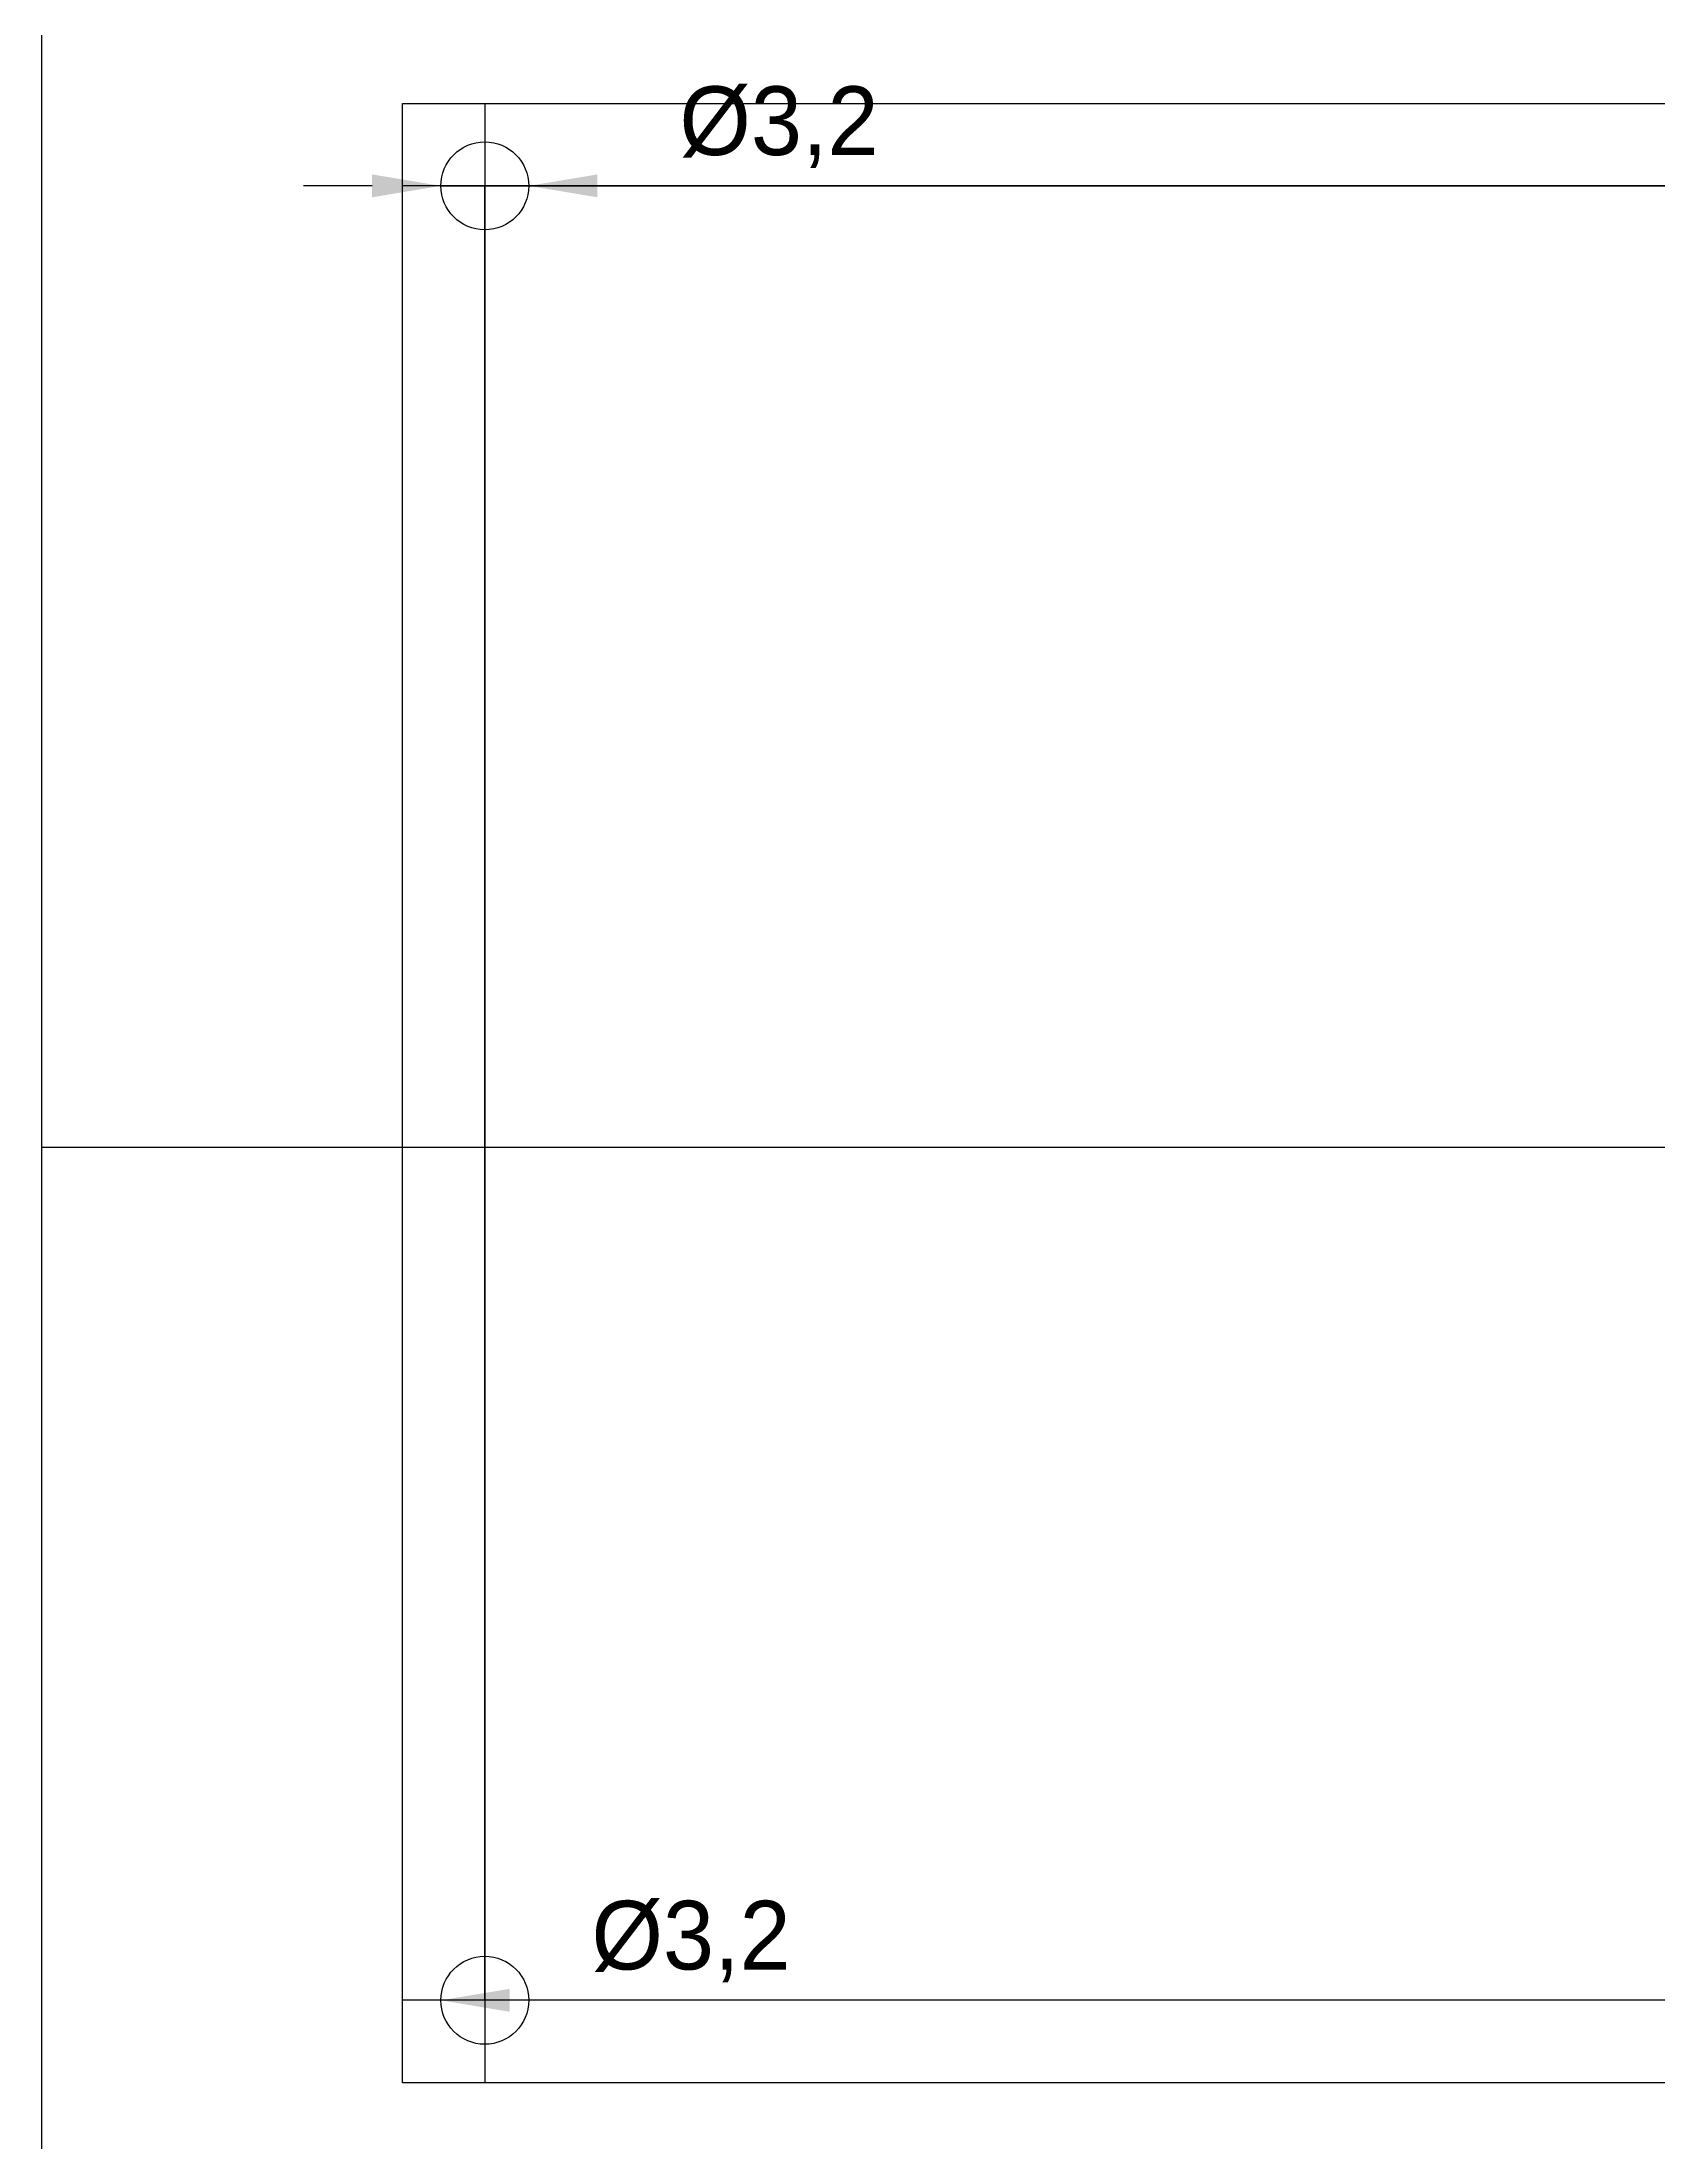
# Model space of a CAD drawing. Extents: x 0 to 200, y -40 to 190.
# Drawn here: x 0 to 58.8, y 38.8 to 115.2 of the extents above; entities that cross this region are included whole.
import ezdxf

# ---------------------------------------------------------------- set-up
doc = ezdxf.new("R2010")
doc.units = 0
doc.layers.get('DEFPOINTS').update_dxf_attribs({"linetype": 'CONTINUOUS'})
for name, color, linetype in [('ANNOTATION', 7, 'CONTINUOUS'), ('CASE', 7, 'CONTINUOUS'), ('GUIDE', 7, 'CONTINUOUS'), ('HOJO_SEN', 195, 'CONTINUOUS'), ('HOLE', 130, 'CONTINUOUS'), ('KIBAN', 112, 'CONTINUOUS')]:
    doc.layers.add(name, color=color, linetype=linetype)
doc.dimstyles.get("Standard").update_dxf_attribs({"dimtxt": 0.18, "dimasz": 0.18, "dimexe": 0.18, "dimexo": 0.0625, "dimgap": 0.09, "dimtad": 0, "dimtih": 1, "dimtoh": 1, "dimzin": 0, "dimcen": 0.09, "dimazin": 3, "dimtfac": 1, "dimtofl": 0, "dimtmove": 0, "dimatfit": 3})

# ---------------------------------------------------------------- blocks, each defined once
blk = doc.blocks.new('*U49')
at = {"layer": 'ANNOTATION', "color": 0}
blk.add_text('Ø3,2', height=2.5, dxfattribs=at).set_placement((23.198, 111.096))
blk = doc.blocks.new('*D7')
at = {"layer": 'ANNOTATION', "color": 0}
for p, q in [((12.015, 109.976), (9.515, 109.976)), ((14.515, 109.976), (17.715, 109.976)), ((31.211, 109.976), (20.215, 109.976))]:
    blk.add_line(p, q, dxfattribs=at)
for points in [[(12.015, 110.393), (12.015, 109.56), (14.515, 109.976)], [(20.215, 110.393), (20.215, 109.56), (17.715, 109.976)]]:
    blk.add_solid(points, dxfattribs=at)
at = {"layer": 'DEFPOINTS', "color": 0}
for p in [(14.515, 109.976), (17.715, 109.976)]:
    blk.add_point(p, dxfattribs=at)
at = {"layer": 'ANNOTATION'}
blk.add_blockref('*U49', (0, 0), dxfattribs=at)
blk = doc.blocks.new('*U50')
at = {"layer": 'ANNOTATION', "color": 0}
blk.add_text('Ø3,2', height=2.5, dxfattribs=at).set_placement((19.998, 45.096))
blk = doc.blocks.new('*D8')
at = {"layer": 'ANNOTATION', "color": 0}
blk.add_line((28.011, 43.976), (17.015, 43.976), dxfattribs=at)
blk.add_solid([(17.015, 44.393), (17.015, 43.56), (14.515, 43.976)], dxfattribs=at)
at = {"layer": 'DEFPOINTS', "color": 0}
for p in [(14.515, 43.976), (17.715, 43.976)]:
    blk.add_point(p, dxfattribs=at)
at = {"layer": 'ANNOTATION'}
blk.add_blockref('*U50', (0, 0), dxfattribs=at)

msp = doc.modelspace()

# ---------------------------------------------------------------- linework, layer by layer
at = {"layer": 'CASE'}
msp.add_lwpolyline([(200, 0), (0, 0), (0, 150), (200, 150)], close=True, dxfattribs=at)
at = {"layer": 'GUIDE'}
for p, q in [((16.115, 112.976), (16.115, 40.976)), ((108.115, 109.976), (13.115, 109.976)), ((108.115, 43.976), (13.115, 43.976))]:
    msp.add_line(p, q, dxfattribs=at)
at = {"layer": 'HOJO_SEN'}
msp.add_line((200, 75), (0, 75), dxfattribs=at)
msp.add_lwpolyline([(105.115, 43.976), (16.115, 43.976), (16.115, 109.976), (105.115, 109.976)], close=True, dxfattribs=at)
at = {"layer": 'HOLE'}
for centre in [(16.115, 109.976), (16.115, 43.976)]:
    msp.add_circle(centre, 1.6, dxfattribs=at)
at = {"layer": 'KIBAN'}
msp.add_lwpolyline([(108.115, 40.976), (13.115, 40.976), (13.115, 112.976), (108.115, 112.976)], close=True, dxfattribs=at)

# ---------------------------------------------------------------- dimensions: what is measured, and where the dimension line sits
at = {"layer": 'ANNOTATION'}
dim = msp.add_diameter_dim_2p(p1=(14.515, 109.976), p2=(17.715, 109.976), dimstyle='Standard', dxfattribs=at)
dim.commit()
dim.dimension.update_dxf_attribs({"geometry": '*D7', "text_midpoint": (26.963, 112.145)})
dim = msp.add_diameter_dim_2p(p1=(17.715, 43.976), p2=(14.515, 43.976), dimstyle='Standard', dxfattribs=at)
dim.commit()
dim.dimension.update_dxf_attribs({"geometry": '*D8', "text_midpoint": (23.763, 43.976), "dimtype": 131})

doc.saveas('drawing.dxf')
